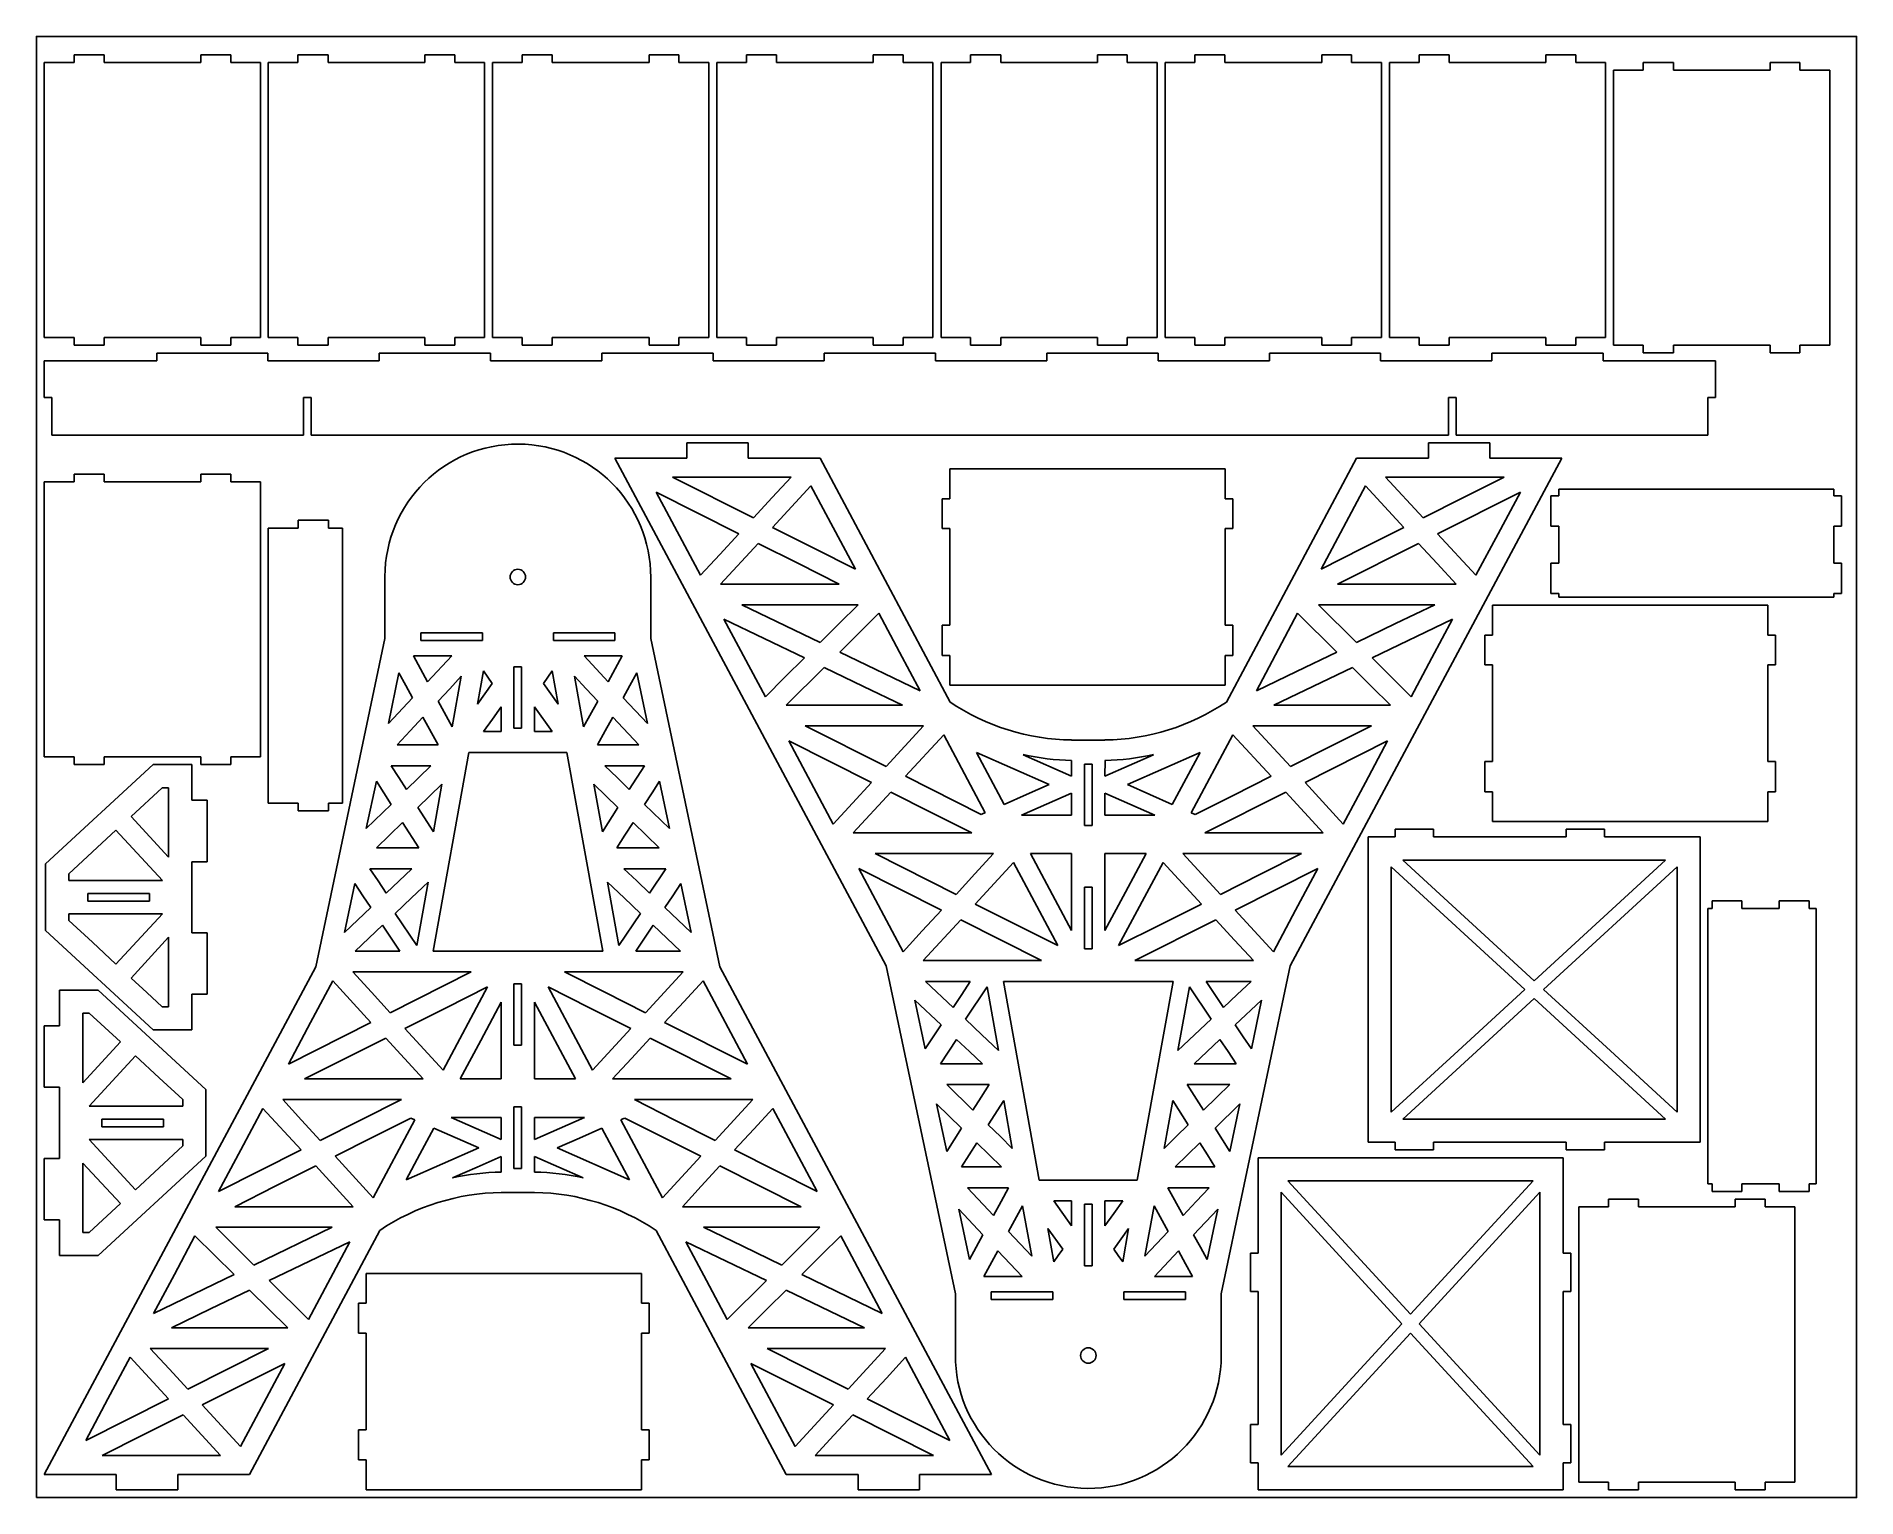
# Model space of a CAD drawing. Extents: x 0 to 1089, y 0 to 874.
import ezdxf

# ---------------------------------------------------------------- set-up
doc = ezdxf.new("R2010")
doc.units = 0
doc.header["$MEASUREMENT"] = 0
doc.layers.add('DEFAULT', color=1, linetype='Continuous')

msp = doc.modelspace()

# ---------------------------------------------------------------- linework, layer by layer
at = {"color": 5}
msp.add_lwpolyline([(0, 0), (1088.6, 0), (1088.6, 873.9), (0, 873.9)], close=True, dxfattribs=at)
at = {"layer": 'DEFAULT'}
for p, q in [((22.5, 858.3), (22.5, 862.9)), ((22.5, 862.9), (40.5, 862.9)), ((40.5, 862.9), (40.5, 858.3)), ((98.3, 858.3), (98.3, 862.9)), ((98.3, 862.9), (116.2, 862.9)), ((116.2, 862.9), (116.2, 858.3)), ((156.4, 858.3), (156.4, 862.9)), ((156.4, 862.9), (174.4, 862.9)), ((174.4, 862.9), (174.4, 858.3)), ((232.3, 858.3), (232.3, 862.9)), ((232.3, 862.9), (250.2, 862.9)), ((250.2, 862.9), (250.2, 858.3)), ((290.5, 858.3), (290.5, 862.9)), ((290.5, 862.9), (308.5, 862.9)), ((308.5, 862.9), (308.5, 858.3)), ((366.4, 858.3), (366.4, 862.9)), ((366.4, 862.9), (384.3, 862.9)), ((384.3, 862.9), (384.3, 858.3)), ((424.6, 858.3), (424.6, 862.9)), ((424.6, 862.9), (442.6, 862.9)), ((442.6, 862.9), (442.6, 858.3)), ((500.5, 858.3), (500.5, 862.9)), ((500.5, 862.9), (518.4, 862.9)), ((518.4, 862.9), (518.4, 858.3)), ((558.7, 858.3), (558.7, 862.9)), ((558.7, 862.9), (576.7, 862.9)), ((576.7, 862.9), (576.7, 858.3)), ((634.6, 858.3), (634.6, 862.9)), ((634.6, 862.9), (652.4, 862.9)), ((652.4, 862.9), (652.4, 858.3)), ((692.8, 858.3), (692.8, 862.9)), ((692.8, 862.9), (710.8, 862.9)), ((710.8, 862.9), (710.8, 858.3)), ((768.7, 858.3), (768.7, 862.9)), ((768.7, 862.9), (786.5, 862.9)), ((786.5, 862.9), (786.5, 858.3)), ((826.9, 858.3), (826.9, 862.9)), ((826.9, 862.9), (844.9, 862.9)), ((844.9, 862.9), (844.9, 858.3)), ((902.8, 858.3), (902.8, 862.9)), ((902.8, 862.9), (920.6, 862.9)), ((920.6, 862.9), (920.6, 858.3)), ((4.7, 693.8), (4.7, 858.3)), ((4.7, 858.3), (22.5, 858.3)), ((40.5, 858.3), (98.3, 858.3)), ((116.2, 858.3), (134.1, 858.3)), ((134.1, 858.3), (134.1, 693.8)), ((138.7, 693.8), (138.7, 858.3)), ((138.7, 858.3), (156.4, 858.3)), ((174.4, 858.3), (232.3, 858.3)), ((250.2, 858.3), (268, 858.3)), ((268, 858.3), (268, 693.8)), ((272.8, 693.8), (272.8, 858.3)), ((272.8, 858.3), (290.5, 858.3)), ((308.5, 858.3), (366.4, 858.3)), ((384.3, 858.3), (402.1, 858.3)), ((402.1, 858.3), (402.1, 693.8)), ((406.9, 693.8), (406.9, 858.3)), ((406.9, 858.3), (424.6, 858.3)), ((442.6, 858.3), (500.5, 858.3)), ((518.4, 858.3), (536.2, 858.3)), ((536.2, 858.3), (536.2, 693.8)), ((541, 693.8), (541, 858.3)), ((541, 858.3), (558.7, 858.3)), ((576.7, 858.3), (634.6, 858.3)), ((652.4, 858.3), (670.3, 858.3)), ((670.3, 858.3), (670.3, 693.8)), ((675.1, 693.8), (675.1, 858.3)), ((675.1, 858.3), (692.8, 858.3)), ((710.8, 858.3), (768.7, 858.3)), ((786.5, 858.3), (804.4, 858.3)), ((804.4, 858.3), (804.4, 693.8)), ((809.2, 693.8), (809.2, 858.3)), ((809.2, 858.3), (826.9, 858.3)), ((844.9, 858.3), (902.8, 858.3)), ((920.6, 858.3), (938.5, 858.3)), ((938.5, 858.3), (938.5, 693.8)), ((943.2, 689.2), (943.2, 853.7)), ((943.2, 853.7), (961, 853.7)), ((961, 853.7), (961, 858.3)), ((961, 858.3), (979, 858.3)), ((979, 858.3), (979, 853.7)), ((979, 853.7), (1036.9, 853.7)), ((1036.9, 853.7), (1036.9, 858.3)), ((1036.9, 858.3), (1054.7, 858.3)), ((1054.7, 858.3), (1054.7, 853.7)), ((1054.7, 853.7), (1072.6, 853.7)), ((1072.6, 853.7), (1072.6, 689.2)), ((22.5, 693.8), (4.7, 693.8)), ((22.5, 689.2), (22.5, 693.8)), ((40.5, 689.2), (22.5, 689.2)), ((98.3, 693.8), (40.5, 693.8)), ((40.5, 693.8), (40.5, 689.2)), ((98.3, 689.2), (98.3, 693.8)), ((116.2, 689.2), (98.3, 689.2)), ((134.1, 693.8), (116.2, 693.8)), ((116.2, 693.8), (116.2, 689.2)), ((156.4, 693.8), (138.7, 693.8)), ((156.4, 689.2), (156.4, 693.8)), ((174.4, 689.2), (156.4, 689.2)), ((232.3, 693.8), (174.4, 693.8)), ((174.4, 693.8), (174.4, 689.2)), ((232.3, 689.2), (232.3, 693.8)), ((250.2, 689.2), (232.3, 689.2)), ((268, 693.8), (250.2, 693.8)), ((250.2, 693.8), (250.2, 689.2)), ((290.5, 693.8), (272.8, 693.8)), ((290.5, 689.2), (290.5, 693.8)), ((308.5, 689.2), (290.5, 689.2)), ((366.4, 693.8), (308.5, 693.8)), ((308.5, 693.8), (308.5, 689.2)), ((366.4, 689.2), (366.4, 693.8)), ((384.3, 689.2), (366.4, 689.2)), ((402.1, 693.8), (384.3, 693.8)), ((384.3, 693.8), (384.3, 689.2)), ((424.6, 693.8), (406.9, 693.8)), ((424.6, 689.2), (424.6, 693.8)), ((442.6, 689.2), (424.6, 689.2)), ((500.5, 693.8), (442.6, 693.8)), ((442.6, 693.8), (442.6, 689.2)), ((500.5, 689.2), (500.5, 693.8)), ((518.4, 689.2), (500.5, 689.2)), ((536.2, 693.8), (518.4, 693.8)), ((518.4, 693.8), (518.4, 689.2)), ((558.7, 693.8), (541, 693.8)), ((558.7, 689.2), (558.7, 693.8)), ((576.7, 689.2), (558.7, 689.2)), ((634.6, 693.8), (576.7, 693.8)), ((576.7, 693.8), (576.7, 689.2)), ((634.6, 689.2), (634.6, 693.8)), ((652.4, 689.2), (634.6, 689.2)), ((670.3, 693.8), (652.4, 693.8)), ((652.4, 693.8), (652.4, 689.2)), ((692.8, 693.8), (675.1, 693.8)), ((692.8, 689.2), (692.8, 693.8)), ((710.8, 689.2), (692.8, 689.2)), ((768.7, 693.8), (710.8, 693.8)), ((710.8, 693.8), (710.8, 689.2)), ((768.7, 689.2), (768.7, 693.8)), ((786.5, 689.2), (768.7, 689.2)), ((804.4, 693.8), (786.5, 693.8)), ((786.5, 693.8), (786.5, 689.2)), ((826.9, 693.8), (809.2, 693.8)), ((826.9, 689.2), (826.9, 693.8)), ((844.9, 689.2), (826.9, 689.2)), ((902.8, 693.8), (844.9, 693.8)), ((844.9, 693.8), (844.9, 689.2)), ((902.8, 689.2), (902.8, 693.8)), ((920.6, 689.2), (902.8, 689.2)), ((938.5, 693.8), (920.6, 693.8)), ((920.6, 693.8), (920.6, 689.2)), ((961, 689.2), (943.2, 689.2)), ((961, 684.6), (961, 689.2)), ((1036.9, 689.2), (979, 689.2)), ((979, 689.2), (979, 684.6)), ((1036.9, 684.6), (1036.9, 689.2)), ((1072.6, 689.2), (1054.7, 689.2)), ((1054.7, 689.2), (1054.7, 684.6)), ((4.7, 679.8), (72, 679.8)), ((4.7, 658), (4.7, 679.8)), ((72, 679.8), (72, 684.4)), ((72, 684.4), (138.5, 684.4)), ((138.5, 684.4), (138.5, 679.8)), ((138.5, 679.8), (205, 679.8)), ((205, 679.8), (205, 684.4)), ((205, 684.4), (271.6, 684.4)), ((271.6, 684.4), (271.6, 679.8)), ((271.6, 679.8), (338.1, 679.8)), ((338.1, 679.8), (338.1, 684.4)), ((338.1, 684.4), (404.7, 684.4)), ((404.7, 684.4), (404.7, 679.8)), ((404.7, 679.8), (471.2, 679.8)), ((471.2, 679.8), (471.2, 684.4)), ((471.2, 684.4), (537.8, 684.4)), ((537.8, 684.4), (537.8, 679.8)), ((537.8, 679.8), (604.3, 679.8)), ((604.3, 679.8), (604.3, 684.4)), ((604.3, 684.4), (670.8, 684.4)), ((670.8, 684.4), (670.8, 679.8)), ((670.8, 679.8), (737.4, 679.8)), ((737.4, 679.8), (737.4, 684.4)), ((737.4, 684.4), (803.9, 684.4)), ((803.9, 684.4), (803.9, 679.8)), ((803.9, 679.8), (870.5, 679.8)), ((870.5, 679.8), (870.5, 684.4)), ((870.5, 684.4), (937, 684.4)), ((937, 684.4), (937, 679.8)), ((937, 679.8), (1004.2, 679.8)), ((979, 684.6), (961, 684.6)), ((1004.2, 679.8), (1004.2, 658)), ((1054.7, 684.6), (1036.9, 684.6)), ((9.3, 658), (4.7, 658)), ((9.3, 635.4), (9.3, 658)), ((164.4, 658), (159.8, 658)), ((159.8, 658), (159.8, 635.4)), ((164.4, 635.4), (164.4, 658)), ((849.1, 658), (844.5, 658)), ((844.5, 658), (844.5, 635.4)), ((849.1, 635.4), (849.1, 658)), ((1004.2, 658), (999.6, 658)), ((999.6, 658), (999.6, 635.4)), ((159.8, 635.4), (9.3, 635.4)), ((844.5, 635.4), (164.4, 635.4)), ((999.6, 635.4), (849.1, 635.4)), ((508.3, 318.1), (345.9, 621.6)), ((345.9, 621.6), (388.9, 621.6)), ((388.9, 621.6), (388.9, 630.8)), ((388.9, 630.8), (425.7, 630.8)), ((425.7, 630.8), (425.7, 621.6)), ((425.7, 621.6), (468.7, 621.6)), ((468.7, 621.6), (546.5, 475.8)), ((711.7, 475.8), (789.5, 621.6)), ((912.3, 621.6), (749.8, 318.1)), ((789.5, 621.6), (832.5, 621.6)), ((832.5, 621.6), (832.5, 630.8)), ((832.5, 630.8), (869.3, 630.8)), ((869.3, 630.8), (869.3, 621.6)), ((869.3, 621.6), (912.3, 621.6)), ((22.5, 607.6), (22.5, 612.2)), ((22.5, 612.2), (40.5, 612.2)), ((40.5, 612.2), (40.5, 607.6)), ((98.3, 607.6), (98.3, 612.2)), ((98.3, 612.2), (116.2, 612.2)), ((116.2, 612.2), (116.2, 607.6)), ((451.3, 610.4), (380.4, 610.4)), ((380.4, 610.4), (428.8, 586)), ((440.1, 598.2), (451.3, 610.4)), ((546.3, 597.4), (546.3, 615.3)), ((546.3, 615.3), (710.9, 615.3)), ((710.9, 615.3), (710.9, 597.4)), ((877.8, 610.4), (806.9, 610.4)), ((806.9, 610.4), (829.3, 586)), ((853.5, 598.2), (877.8, 610.4)), ((4.7, 443), (4.7, 607.6)), ((4.7, 607.6), (22.5, 607.6)), ((40.5, 607.6), (98.3, 607.6)), ((116.2, 607.6), (134.1, 607.6)), ((134.1, 607.6), (134.1, 443)), ((420.1, 576.5), (370.7, 601.4)), ((370.7, 601.4), (397.2, 551.6)), ((463.2, 605.1), (440.3, 580.2)), ((489.8, 555.3), (463.2, 605.1)), ((794.9, 605.1), (768.4, 555.3)), ((817.8, 580.2), (794.9, 605.1)), ((887.5, 601.4), (838, 576.5)), ((874.2, 576.5), (887.5, 601.4)), ((905.8, 581.1), (905.8, 599.1)), ((905.8, 599.1), (910.4, 599.1)), ((910.4, 599.1), (910.4, 603.2)), ((910.4, 603.2), (1074.9, 603.2)), ((1074.9, 603.2), (1074.9, 599.1)), ((1074.9, 599.1), (1079.5, 599.1)), ((1079.5, 599.1), (1079.5, 581.1)), ((428.8, 586), (440.1, 598.2)), ((541.7, 579.6), (541.7, 597.4)), ((541.7, 597.4), (546.3, 597.4)), ((710.9, 597.4), (715.5, 597.4)), ((715.5, 597.4), (715.5, 579.6)), ((829.3, 586), (853.5, 598.2)), ((138.7, 415.3), (138.7, 579.9)), ((138.7, 579.9), (156.6, 579.9)), ((156.6, 579.9), (156.6, 584.5)), ((156.6, 584.5), (174.6, 584.5)), ((174.6, 584.5), (174.6, 579.9)), ((174.6, 579.9), (183, 579.9)), ((183, 579.9), (183, 415.3)), ((440.3, 580.2), (465, 567.8)), ((546.3, 579.6), (541.7, 579.6)), ((546.3, 521.7), (546.3, 579.6)), ((715.5, 579.6), (710.9, 579.6)), ((710.9, 579.6), (710.9, 521.7)), ((793.1, 567.8), (817.8, 580.2)), ((910.4, 581.1), (905.8, 581.1)), ((910.4, 558.8), (910.4, 581.1)), ((1079.5, 581.1), (1074.9, 581.1)), ((1074.9, 581.1), (1074.9, 558.8)), ((408.7, 564.1), (420.1, 576.5)), ((431.6, 570.7), (409.2, 546.4)), ((455.8, 558.6), (431.6, 570.7)), ((465, 567.8), (489.8, 555.3)), ((768.4, 555.3), (793.1, 567.8)), ((826.5, 570.7), (778.1, 546.4)), ((837.8, 558.6), (826.5, 570.7)), ((838, 576.5), (860.9, 551.6)), ((860.9, 551.6), (874.2, 576.5)), ((397.2, 551.6), (408.7, 564.1)), ((480.1, 546.4), (455.8, 558.6)), ((849, 546.4), (837.8, 558.6)), ((905.8, 540.8), (905.8, 558.8)), ((905.8, 558.8), (910.4, 558.8)), ((1074.9, 558.8), (1079.5, 558.8)), ((1079.5, 558.8), (1079.5, 540.8)), ((208.4, 513.8), (208.4, 550.8)), ((367.5, 550.3), (367.5, 513.8)), ((409.2, 546.4), (480.1, 546.4)), ((778.1, 546.4), (849, 546.4)), ((491.4, 534), (421.8, 534)), ((421.8, 534), (468.7, 511.4)), ((480, 522.7), (491.4, 534)), ((836.4, 534), (766.7, 534)), ((766.7, 534), (789.5, 511.4)), ((812.9, 522.7), (836.4, 534)), ((870.8, 515.9), (870.8, 533.8)), ((870.8, 533.8), (1035.4, 533.8)), ((910.4, 540.8), (905.8, 540.8)), ((910.4, 538.5), (910.4, 540.8)), ((1074.9, 538.5), (910.4, 538.5)), ((1035.4, 533.8), (1035.4, 515.9)), ((1079.5, 540.8), (1074.9, 540.8)), ((1074.9, 540.8), (1074.9, 538.5)), ((459.3, 502.2), (411.2, 525.4)), ((411.2, 525.4), (436, 479)), ((468.7, 511.4), (480, 522.7)), ((503.9, 528.9), (480.5, 505.7)), ((516.2, 505.7), (503.9, 528.9)), ((754.3, 528.9), (729.6, 482.5)), ((777.7, 505.7), (754.3, 528.9)), ((789.5, 511.4), (812.9, 522.7)), ((846.9, 525.4), (798.8, 502.2)), ((834.6, 502.2), (846.9, 525.4)), ((167.2, 317.5), (208.4, 513.8)), ((229.9, 517.2), (229.9, 512.6)), ((266.7, 517.2), (229.9, 517.2)), ((229.9, 512.6), (266.7, 512.6)), ((266.7, 512.6), (266.7, 517.2)), ((309.2, 517.2), (309.2, 512.6)), ((346, 517.2), (309.2, 517.2)), ((309.2, 512.6), (346, 512.6)), ((346, 512.6), (346, 517.2)), ((367.5, 513.8), (408.7, 317.5)), ((541.7, 503.7), (541.7, 521.7)), ((541.7, 521.7), (546.3, 521.7)), ((710.9, 521.7), (715.5, 521.7)), ((715.5, 521.7), (715.5, 503.7)), ((866.2, 498), (866.2, 515.9)), ((866.2, 515.9), (870.8, 515.9)), ((1035.4, 515.9), (1040, 515.9)), ((1040, 515.9), (1040, 498)), ((248.4, 503.4), (225.5, 503.4)), ((225.5, 503.4), (229.7, 495.6)), ((233.9, 487.9), (248.4, 503.4)), ((350.4, 503.4), (327.5, 503.4)), ((327.5, 503.4), (334.8, 495.6)), ((342, 487.9), (350.4, 503.4)), ((447.7, 490.6), (459.3, 502.2)), ((480.5, 505.7), (528.6, 482.5)), ((528.6, 482.5), (516.2, 505.7)), ((546.3, 503.7), (541.7, 503.7)), ((546.3, 486), (546.3, 503.7)), ((715.5, 503.7), (710.9, 503.7)), ((710.9, 503.7), (710.9, 486)), ((753.6, 494.1), (777.7, 505.7)), ((798.8, 502.2), (822.2, 479)), ((822.2, 479), (834.6, 502.2)), ((216.8, 493.2), (210.5, 462.9)), ((220.9, 485.7), (216.8, 493.2)), ((229.7, 495.6), (233.9, 487.9)), ((254.1, 491.3), (247.2, 483.8)), ((248.7, 460.9), (254.1, 491.3)), ((267.4, 494.4), (263.8, 474.6)), ((270, 490.7), (267.4, 494.4)), ((272.6, 487), (270, 490.7)), ((285.6, 496.9), (285.6, 460.1)), ((290.2, 496.9), (285.6, 496.9)), ((290.2, 460.1), (290.2, 496.9)), ((305.9, 490.7), (303.3, 487)), ((308.5, 494.4), (305.9, 490.7)), ((312.1, 474.6), (308.5, 494.4)), ((328.7, 483.8), (321.8, 491.3)), ((321.8, 491.3), (327.2, 460.9)), ((334.8, 495.6), (342, 487.9)), ((359, 493.2), (355, 485.7)), ((365.4, 462.9), (359, 493.2)), ((436, 479), (447.7, 490.6)), ((471.2, 496.5), (448.4, 473.9)), ((494.6, 485.2), (471.2, 496.5)), ((729.6, 482.5), (753.6, 494.1)), ((787, 496.5), (740.1, 473.9)), ((798.4, 485.2), (787, 496.5)), ((870.8, 498), (866.2, 498)), ((870.8, 440.2), (870.8, 498)), ((1040, 498), (1035.4, 498)), ((1035.4, 498), (1035.4, 440.2)), ((224.9, 478.3), (220.9, 485.7)), ((247.2, 483.8), (240.2, 476.4)), ((263.8, 474.6), (272.6, 487)), ((303.3, 487), (312.1, 474.6)), ((335.7, 476.4), (328.7, 483.8)), ((355, 485.7), (350.9, 478.3)), ((518, 473.9), (494.6, 485.2)), ((710.9, 486), (546.3, 486)), ((809.8, 473.9), (798.4, 485.2)), ((210.5, 462.9), (224.9, 478.3)), ((240.2, 476.4), (248.7, 460.9)), ((278, 473), (272.7, 465.6)), ((278, 458.1), (278, 473)), ((308.5, 458.1), (297.9, 473)), ((297.9, 473), (297.9, 465.6)), ((327.2, 460.9), (335.7, 476.4)), ((350.9, 478.3), (365.4, 462.9)), ((448.4, 473.9), (518, 473.9)), ((740.1, 473.9), (809.8, 473.9)), ((223.5, 458.5), (215.7, 450.2)), ((231.2, 466.8), (223.5, 458.5)), ((240.3, 450.2), (231.2, 466.8)), ((272.7, 465.6), (267.4, 458.1)), ((267.4, 458.1), (278, 458.1)), ((285.6, 460.1), (290.2, 460.1)), ((297.9, 465.6), (297.9, 458.1)), ((297.9, 458.1), (308.5, 458.1)), ((340.1, 458.5), (335.6, 450.2)), ((344.7, 466.8), (340.1, 458.5)), ((360.2, 450.2), (344.7, 466.8)), ((530.6, 461.5), (459.8, 461.5)), ((459.8, 461.5), (508.2, 437.2)), ((519.4, 449.4), (530.6, 461.5)), ((798.4, 461.5), (727.5, 461.5)), ((727.5, 461.5), (750, 437.2)), ((774.2, 449.4), (798.4, 461.5)), ((215.7, 450.2), (240.3, 450.2)), ((335.6, 450.2), (360.2, 450.2)), ((499.5, 427.7), (450, 452.6)), ((450, 452.6), (476.6, 402.8)), ((508.2, 437.2), (519.4, 449.4)), ((542.6, 456.3), (519.7, 431.4)), ((567.5, 409.6), (542.6, 456.3)), ((619.1, 453.1), (639, 453.1)), ((715.6, 456.3), (690.7, 409.6)), ((738.5, 431.4), (715.6, 456.3)), ((750, 437.2), (774.2, 449.4)), ((808.1, 452.6), (758.7, 427.7)), ((794.8, 427.7), (808.1, 452.6)), ((22.5, 443), (4.7, 443)), ((5.5, 379), (69.9, 438.4)), ((22.5, 438.4), (22.5, 443)), ((40.5, 438.4), (22.5, 438.4)), ((98.3, 443), (40.5, 443)), ((40.5, 443), (40.5, 438.4)), ((69.9, 438.4), (92.9, 438.4)), ((92.9, 438.4), (92.9, 417.1)), ((98.3, 438.4), (98.3, 443)), ((116.2, 438.4), (98.3, 438.4)), ((134.1, 443), (116.2, 443)), ((116.2, 443), (116.2, 438.4)), ((235.9, 437.7), (212.2, 437.7)), ((212.2, 437.7), (216.7, 430.6)), ((221.3, 423.5), (235.9, 437.7)), ((258.6, 445.6), (237.2, 326.9)), ((287.9, 445.6), (258.6, 445.6)), ((317.3, 445.6), (287.9, 445.6)), ((338.7, 326.9), (317.3, 445.6)), ((363.7, 437.7), (339.9, 437.7)), ((339.9, 437.7), (347.3, 430.6)), ((354.6, 423.5), (363.7, 437.7)), ((605.6, 426.4), (562.3, 445.6)), ((562.3, 445.6), (578.8, 414.6)), ((590.1, 444.3), (619.1, 431.5)), ((619.1, 436.2), (619.1, 440.8)), ((619.1, 431.5), (619.1, 436.2)), ((631.4, 438.7), (626.8, 438.7)), ((626.8, 438.7), (626.8, 401.9)), ((631.4, 401.9), (631.4, 438.7)), ((639.1, 440.8), (639, 431.5)), ((639, 431.5), (653.6, 437.9)), ((695.9, 445.6), (652.6, 426.4)), ((653.6, 437.9), (668.1, 444.3)), ((687.6, 430.1), (695.9, 445.6)), ((866.2, 422.1), (866.2, 440.2)), ((866.2, 440.2), (870.8, 440.2)), ((1035.4, 440.2), (1040, 440.2)), ((1040, 440.2), (1040, 422.1)), ((75.3, 424.6), (56.6, 407.4)), ((79.1, 424.6), (75.3, 424.6)), ((79.1, 383.1), (79.1, 424.6)), ((203.3, 428.5), (197.3, 400.1)), ((207.7, 421.5), (203.3, 428.5)), ((216.7, 430.6), (221.3, 423.5)), ((242.5, 426.7), (235.3, 419.7)), ((237.4, 398.2), (242.5, 426.7)), ((340.6, 419.7), (333.4, 426.7)), ((333.4, 426.7), (338.5, 398.2)), ((347.3, 430.6), (354.6, 423.5)), ((372.6, 428.5), (368.2, 421.5)), ((378.6, 400.1), (372.6, 428.5)), ((488, 415.3), (499.5, 427.7)), ((519.7, 431.4), (565.1, 408.5)), ((592.2, 420.5), (605.6, 426.4)), ((652.6, 426.4), (679.3, 414.6)), ((679.3, 414.6), (687.6, 430.1)), ((715.8, 420), (738.5, 431.4)), ((758.7, 427.7), (781.6, 402.8)), ((781.6, 402.8), (794.8, 427.7)), ((92.9, 417.1), (102.1, 417.1)), ((102.1, 417.1), (102.1, 380.3)), ((156.6, 415.3), (138.7, 415.3)), ((156.6, 410.7), (156.6, 415.3)), ((183, 415.3), (174.6, 415.3)), ((174.6, 415.3), (174.6, 410.7)), ((197.3, 400.1), (212.2, 414.6)), ((212.2, 414.6), (207.7, 421.5)), ((235.3, 419.7), (228.1, 412.7)), ((347.8, 412.7), (340.6, 419.7)), ((368.2, 421.5), (363.7, 414.6)), ((363.7, 414.6), (378.6, 400.1)), ((476.6, 402.8), (488, 415.3)), ((511, 421.9), (488.5, 397.6)), ((535.2, 409.7), (511, 421.9)), ((578.8, 414.6), (592.2, 420.5)), ((619.1, 421.4), (589.2, 408.2)), ((619.1, 414.8), (619.1, 421.4)), ((619.1, 408.2), (619.1, 414.8)), ((668.9, 408.2), (639, 421.4)), ((639, 421.4), (639, 408.2)), ((693, 408.5), (715.8, 420)), ((747.2, 421.9), (698.7, 397.6)), ((758.4, 409.7), (747.2, 421.9)), ((870.8, 422.1), (866.2, 422.1)), ((870.8, 404.4), (870.8, 422.1)), ((1040, 422.1), (1035.4, 422.1)), ((1035.4, 422.1), (1035.4, 404.4)), ((56.6, 407.4), (67.9, 395.2)), ((174.6, 410.7), (156.6, 410.7)), ((219, 403.8), (211.2, 396.2)), ((228.7, 388.6), (219, 403.8)), ((228.1, 412.7), (237.4, 398.2)), ((338.5, 398.2), (347.8, 412.7)), ((356.9, 403.8), (352, 396.2)), ((372.5, 388.6), (356.9, 403.8)), ((559.4, 397.6), (535.2, 409.7)), ((565.1, 408.5), (566.3, 409.1)), ((566.3, 409.1), (567.5, 409.6)), ((589.2, 408.2), (619.1, 408.2)), ((639, 408.2), (654, 408.2)), ((654, 408.2), (668.9, 408.2)), ((690.7, 409.6), (693, 408.5)), ((769.6, 397.6), (758.4, 409.7)), ((1035.4, 404.4), (870.8, 404.4)), ((47.6, 399.1), (19.3, 373)), ((75.4, 369), (47.6, 399.1)), ((67.9, 395.2), (79.1, 383.1)), ((211.2, 396.2), (203.3, 388.6)), ((352, 396.2), (347.2, 388.6)), ((488.5, 397.6), (559.4, 397.6)), ((626.8, 401.9), (631.4, 401.9)), ((698.7, 397.6), (769.6, 397.6)), ((796.5, 212.6), (796.5, 395.1)), ((796.5, 395.1), (812.6, 395.1)), ((812.6, 395.1), (812.6, 399.7)), ((812.6, 399.7), (835.6, 399.7)), ((835.6, 399.7), (835.6, 395.1)), ((835.6, 395.1), (914.9, 395.1)), ((914.9, 395.1), (914.9, 399.7)), ((914.9, 399.7), (937.9, 399.7)), ((937.9, 399.7), (937.9, 395.1)), ((937.9, 395.1), (995, 395.1)), ((995, 395.1), (995, 212.6)), ((203.3, 388.6), (228.7, 388.6)), ((347.2, 388.6), (372.5, 388.6)), ((572.4, 385.2), (501.6, 385.2)), ((501.6, 385.2), (550, 360.8)), ((561.2, 373), (572.4, 385.2)), ((619.1, 385.2), (594.6, 385.2)), ((594.6, 385.2), (619.1, 339.2)), ((619.1, 362.2), (619.1, 385.2)), ((663.6, 385.2), (639, 385.2)), ((639, 385.2), (639, 339.2)), ((651.3, 362.2), (663.6, 385.2)), ((756.6, 385.2), (685.7, 385.2)), ((685.7, 385.2), (708.2, 360.8)), ((732.4, 373), (756.6, 385.2)), ((974.3, 381.3), (817.1, 381.3)), ((817.1, 381.3), (856.4, 345.2)), ((895.7, 309.1), (974.3, 381.3)), ((5.5, 339.1), (5.5, 379)), ((19.3, 373), (19.3, 371)), ((19.3, 371), (19.3, 369)), ((102.1, 380.3), (92.9, 380.3)), ((92.9, 380.3), (92.9, 337.8)), ((224.6, 376.1), (199.4, 376.1)), ((199.4, 376.1), (204.3, 368.8)), ((209.2, 361.5), (224.6, 376.1)), ((376.4, 376.1), (351.3, 376.1)), ((351.3, 376.1), (359, 368.8)), ((366.7, 361.5), (376.4, 376.1)), ((541.3, 351.4), (491.8, 376.2)), ((491.8, 376.2), (518.4, 326.5)), ((550, 360.8), (561.2, 373)), ((584.4, 379.9), (561.5, 355)), ((610.9, 330.2), (584.4, 379.9)), ((673.8, 379.9), (647.2, 330.2)), ((696.7, 355), (673.8, 379.9)), ((708.2, 360.8), (732.4, 373)), ((766.3, 376.2), (716.9, 351.4)), ((753.1, 351.4), (766.3, 376.2)), ((890.1, 303.8), (810.3, 377.2)), ((810.3, 377.2), (810.3, 230.5)), ((981.2, 377.2), (901.4, 303.8)), ((981.2, 230.5), (981.2, 377.2)), ((19.3, 369), (75.4, 369)), ((67.6, 361.4), (30.8, 361.4)), ((30.8, 361.4), (30.8, 356.8)), ((67.6, 356.8), (67.6, 361.4)), ((190.4, 367.2), (184.3, 338)), ((195.2, 360), (190.4, 367.2)), ((200, 352.9), (195.2, 360)), ((204.3, 368.8), (209.2, 361.5)), ((234.3, 368.1), (224.4, 358.7)), ((227.5, 330.2), (234.3, 368.1)), ((351.5, 358.7), (341.6, 368.1)), ((341.6, 368.1), (348.4, 330.2)), ((359, 368.8), (366.7, 361.5)), ((380.7, 360), (375.9, 352.9)), ((385.5, 367.2), (380.7, 360)), ((391.6, 338), (385.5, 367.2)), ((619.1, 339.2), (619.1, 362.2)), ((631.4, 365.1), (626.8, 365.1)), ((626.8, 365.1), (626.8, 328.3)), ((631.4, 328.3), (631.4, 365.1)), ((639, 339.2), (651.3, 362.2)), ((75.4, 349.1), (19.3, 349.1)), ((19.3, 349.1), (19.3, 345.2)), ((30.8, 356.8), (67.6, 356.8)), ((47.6, 319), (75.4, 349.1)), ((184.3, 338), (200, 352.9)), ((224.4, 358.7), (214.5, 349.4)), ((214.5, 349.4), (227.5, 330.2)), ((348.4, 330.2), (361.3, 349.4)), ((361.3, 349.4), (351.5, 358.7)), ((375.9, 352.9), (391.6, 338)), ((529.8, 338.9), (541.3, 351.4)), ((561.5, 355), (586.2, 342.6)), ((672, 342.6), (696.7, 355)), ((716.9, 351.4), (739.8, 326.5)), ((739.8, 326.5), (753.1, 351.4)), ((999.7, 187.7), (999.7, 352.3)), ((999.7, 352.3), (1002.1, 352.3)), ((1002.1, 352.3), (1002.1, 356.9)), ((1002.1, 356.9), (1020, 356.9)), ((1020, 356.9), (1020, 352.3)), ((1020, 352.3), (1042.3, 352.3)), ((1042.3, 352.3), (1042.3, 356.9)), ((1042.3, 356.9), (1060.3, 356.9)), ((1060.3, 356.9), (1060.3, 352.3)), ((1060.3, 352.3), (1064.4, 352.3)), ((1064.4, 352.3), (1064.4, 187.7)), ((69.9, 279.7), (5.5, 339.1)), ((19.3, 345.2), (33.5, 332.1)), ((92.9, 337.8), (102.1, 337.8)), ((102.1, 337.8), (102.1, 301)), ((207, 342.4), (198.8, 334.6)), ((217.4, 326.9), (207, 342.4)), ((368.9, 342.4), (363.7, 334.6)), ((385.3, 326.9), (368.9, 342.4)), ((518.4, 326.5), (529.8, 338.9)), ((552.8, 345.6), (530.3, 321.2)), ((577, 333.4), (552.8, 345.6)), ((586.2, 342.6), (610.9, 330.2)), ((647.2, 330.2), (672, 342.6)), ((705.4, 345.6), (657, 321.2)), ((716.6, 333.4), (705.4, 345.6)), ((856.4, 345.2), (895.7, 309.1)), ((33.5, 332.1), (47.6, 319)), ((79.1, 335.1), (56.6, 310.7)), ((79.1, 293.5), (79.1, 335.1)), ((198.8, 334.6), (190.6, 326.9)), ((190.6, 326.9), (217.4, 326.9)), ((237.2, 326.9), (338.7, 326.9)), ((363.7, 334.6), (358.5, 326.9)), ((358.5, 326.9), (385.3, 326.9)), ((601.2, 321.2), (577, 333.4)), ((626.8, 328.3), (631.4, 328.3)), ((727.8, 321.2), (716.6, 333.4)), ((4.7, 13.9), (167.2, 317.5)), ((408.7, 317.5), (571.2, 13.9)), ((549.6, 121.8), (508.3, 318.1)), ((530.3, 321.2), (601.2, 321.2)), ((657, 321.2), (727.8, 321.2)), ((749.8, 318.1), (708.6, 121.8)), ((56.6, 310.7), (66, 302.1)), ((177.2, 309.1), (164, 284.2)), ((200.1, 284.2), (177.2, 309.1)), ((260.1, 314.4), (189.2, 314.4)), ((189.2, 314.4), (200.4, 302.2)), ((211.6, 290), (260.1, 314.4)), ((243.2, 255.6), (269.8, 305.4)), ((269.8, 305.4), (245.1, 293)), ((285.6, 307.3), (285.6, 270.5)), ((290.2, 307.3), (285.6, 307.3)), ((290.2, 270.5), (290.2, 307.3)), ((330.8, 293), (306.1, 305.4)), ((306.1, 305.4), (332.6, 255.6)), ((386.7, 314.4), (315.8, 314.4)), ((315.8, 314.4), (340, 302.2)), ((364.3, 290), (386.7, 314.4)), ((398.7, 309.1), (387.2, 296.6)), ((425.2, 259.3), (398.7, 309.1)), ((558.5, 308.7), (531.8, 308.7)), ((531.8, 308.7), (548.2, 293.2)), ((553.4, 300.9), (558.5, 308.7)), ((568.6, 305.4), (555.7, 286.1)), ((575.4, 267.5), (568.6, 305.4)), ((679.8, 308.7), (578.3, 308.7)), ((578.3, 308.7), (599.7, 189.9)), ((658.4, 189.9), (679.8, 308.7)), ((689.6, 305.4), (682.7, 267.5)), ((702.5, 286.1), (689.6, 305.4)), ((726.4, 308.7), (699.6, 308.7)), ((699.6, 308.7), (710, 293.2)), ((718.2, 300.9), (726.4, 308.7)), ((13.9, 282.2), (13.9, 303.5)), ((13.9, 303.5), (36.9, 303.5)), ((36.9, 303.5), (101.3, 244.1)), ((66, 302.1), (75.3, 293.5)), ((102.1, 301), (92.9, 301)), ((92.9, 301), (92.9, 279.7)), ((200.4, 302.2), (211.6, 290)), ((278, 296.4), (265.7, 273.4)), ((278, 250.4), (278, 296.4)), ((322.4, 250.4), (297.9, 296.4)), ((297.9, 296.4), (297.9, 273.4)), ((340, 302.2), (364.3, 290)), ((387.2, 296.6), (375.7, 284.2)), ((541.1, 282.7), (525.4, 297.5)), ((525.4, 297.5), (531.5, 268.4)), ((548.2, 293.2), (553.4, 300.9)), ((710, 293.2), (718.2, 300.9)), ((732.7, 297.5), (717, 282.7)), ((726.6, 268.4), (732.7, 297.5)), ((850.2, 267.2), (890.1, 303.8)), ((895.7, 298.6), (856.4, 262.5)), ((974.3, 226.4), (895.7, 298.6)), ((901.4, 303.8), (941.3, 267.2)), ((31.5, 289.7), (27.7, 289.7)), ((27.7, 289.7), (27.7, 248.1)), ((40.9, 281.1), (31.5, 289.7)), ((75.3, 293.5), (79.1, 293.5)), ((164, 284.2), (150.7, 259.3)), ((150.7, 259.3), (200.1, 284.2)), ((245.1, 293), (220.3, 280.5)), ((355.5, 280.5), (330.8, 293)), ((375.7, 284.2), (425.2, 259.3)), ((555.7, 286.1), (565.5, 276.8)), ((692.6, 276.8), (702.5, 286.1)), ((4.7, 245.4), (4.7, 282.2)), ((4.7, 282.2), (13.9, 282.2)), ((27.7, 248.1), (50.2, 272.5)), ((50.2, 272.5), (40.9, 281.1)), ((92.9, 279.7), (69.9, 279.7)), ((208.9, 274.7), (184.6, 262.6)), ((231.3, 250.4), (208.9, 274.7)), ((220.3, 280.5), (243.2, 255.6)), ((265.7, 273.4), (253.4, 250.4)), ((297.9, 273.4), (297.9, 250.4)), ((332.6, 255.6), (355.5, 280.5)), ((367, 274.7), (355.8, 262.6)), ((415.5, 250.4), (367, 274.7)), ((531.5, 268.4), (536.3, 275.5)), ((536.3, 275.5), (541.1, 282.7)), ((550.3, 274), (540.6, 259.5)), ((558, 266.8), (550.3, 274)), ((565.5, 276.8), (575.4, 267.5)), ((682.7, 267.5), (692.6, 276.8)), ((707.8, 274), (692.4, 259.5)), ((712.7, 266.8), (707.8, 274)), ((717, 282.7), (721.8, 275.5)), ((721.8, 275.5), (726.6, 268.4)), ((59.2, 264.2), (31.5, 234.1)), ((73.4, 251.1), (59.2, 264.2)), ((184.6, 262.6), (160.4, 250.4)), ((285.6, 270.5), (290.2, 270.5)), ((355.8, 262.6), (344.6, 250.4)), ((565.8, 259.5), (558, 266.8)), ((717.6, 259.5), (712.7, 266.8)), ((810.3, 230.5), (850.2, 267.2)), ((856.4, 262.5), (817.1, 226.4)), ((941.3, 267.2), (981.2, 230.5)), ((87.5, 238), (73.4, 251.1)), ((160.4, 250.4), (231.3, 250.4)), ((253.4, 250.4), (278, 250.4)), ((297.9, 250.4), (322.4, 250.4)), ((344.6, 250.4), (415.5, 250.4)), ((540.6, 259.5), (565.8, 259.5)), ((692.4, 259.5), (717.6, 259.5)), ((13.9, 245.4), (4.7, 245.4)), ((13.9, 202.9), (13.9, 245.4)), ((101.3, 244.1), (101.3, 204.2)), ((569.8, 247), (544.5, 247)), ((544.5, 247), (560.1, 231.8)), ((565, 239.4), (569.8, 247)), ((713.7, 247), (688.3, 247)), ((688.3, 247), (698, 231.8)), ((705.9, 239.4), (713.7, 247)), ((31.5, 234.1), (87.5, 234.1)), ((87.5, 234.1), (87.5, 238)), ((135.4, 232.7), (122.2, 207.9)), ((158.4, 207.9), (135.4, 232.7)), ((218.3, 238), (147.4, 238)), ((147.4, 238), (158.6, 225.8)), ((169.8, 213.6), (218.3, 238)), ((285.6, 233.7), (285.6, 196.9)), ((290.2, 233.7), (285.6, 233.7)), ((290.2, 196.9), (290.2, 233.7)), ((428.5, 238), (357.6, 238)), ((357.6, 238), (381.8, 225.8)), ((406, 213.6), (428.5, 238)), ((440.4, 232.7), (429, 220.3)), ((467, 183), (440.4, 232.7)), ((553.3, 221), (538.4, 235.5)), ((538.4, 235.5), (544.4, 207)), ((560.1, 231.8), (565, 239.4)), ((578.5, 237.4), (569.3, 222.9)), ((583.6, 208.8), (578.5, 237.4)), ((679.7, 237.4), (674.5, 208.8)), ((688.9, 222.9), (679.7, 237.4)), ((698, 231.8), (705.9, 239.4)), ((719.7, 235.5), (704.9, 221)), ((713.7, 207), (719.7, 235.5)), ((76, 226.4), (39.2, 226.4)), ((39.2, 226.4), (39.2, 221.8)), ((39.2, 221.8), (76, 221.8)), ((76, 221.8), (76, 226.4)), ((158.6, 225.8), (169.8, 213.6)), ((224, 227), (201.3, 215.6)), ((201.5, 179.3), (226.4, 226)), ((226.4, 226), (224, 227)), ((237.7, 221), (229.4, 205.5)), ((264.5, 209.1), (237.7, 221)), ((263, 227.4), (248.1, 227.4)), ((248.1, 227.4), (278, 214.2)), ((278, 227.4), (263, 227.4)), ((278, 214.2), (278, 227.4)), ((297.9, 214.2), (327.8, 227.4)), ((327.8, 227.4), (297.9, 227.4)), ((297.9, 227.4), (297.9, 220.8)), ((297.9, 220.8), (297.9, 214.2)), ((338.2, 221), (324.8, 215)), ((354.7, 190), (338.2, 221)), ((350.7, 226.5), (349.5, 226)), ((349.5, 226), (374.4, 179.3)), ((351.9, 227), (350.7, 226.5)), ((397.3, 204.2), (351.9, 227)), ((381.8, 225.8), (406, 213.6)), ((429, 220.3), (417.5, 207.9)), ((548.9, 214), (553.3, 221)), ((569.3, 222.9), (576.5, 215.9)), ((681.7, 215.9), (688.9, 222.9)), ((704.9, 221), (709.3, 214)), ((817.1, 226.4), (974.3, 226.4)), ((87.5, 214.2), (31.5, 214.2)), ((31.5, 214.2), (59.2, 184.1)), ((59.2, 184.1), (87.5, 210.3)), ((87.5, 212.2), (87.5, 214.2)), ((87.5, 210.3), (87.5, 212.2)), ((122.2, 207.9), (108.9, 183)), ((108.9, 183), (158.4, 207.9)), ((201.3, 215.6), (178.6, 204.2)), ((221.2, 190), (264.5, 209.1)), ((324.8, 215), (311.4, 209.1)), ((311.4, 209.1), (354.7, 190)), ((417.5, 207.9), (467, 183)), ((544.4, 207), (548.9, 214)), ((562.4, 212.1), (553.3, 197.8)), ((569.8, 205), (562.4, 212.1)), ((576.5, 215.9), (583.6, 208.8)), ((674.5, 208.8), (681.7, 215.9)), ((695.7, 212.1), (681.1, 197.8)), ((700.3, 205), (695.7, 212.1)), ((709.3, 214), (713.7, 207)), ((812.6, 212.6), (796.5, 212.6)), ((812.6, 208), (812.6, 212.6)), ((835.6, 208), (812.6, 208)), ((914.9, 212.6), (835.6, 212.6)), ((835.6, 212.6), (835.6, 208)), ((914.9, 208), (914.9, 212.6)), ((937.9, 208), (914.9, 208)), ((995, 212.6), (937.9, 212.6)), ((937.9, 212.6), (937.9, 208)), ((4.7, 166.1), (4.7, 202.9)), ((4.7, 202.9), (13.9, 202.9)), ((39, 188), (27.7, 200.1)), ((27.7, 200.1), (27.7, 158.6)), ((101.3, 204.2), (36.9, 144.8)), ((167.1, 198.4), (142.8, 186.2)), ((189.5, 174), (167.1, 198.4)), ((178.6, 204.2), (201.5, 179.3)), ((229.4, 205.5), (221.2, 190)), ((263.5, 197.7), (248.9, 191.2)), ((278, 204.1), (263.5, 197.7)), ((278, 194.7), (278, 204.1)), ((285.6, 196.9), (290.2, 196.9)), ((326.9, 191.2), (297.9, 204.1)), ((297.9, 204.1), (297.9, 199.4)), ((297.9, 199.4), (297.9, 194.7)), ((374.4, 179.3), (397.3, 204.2)), ((408.8, 198.4), (397.6, 186.2)), ((457.3, 174), (408.8, 198.4)), ((553.3, 197.8), (577.1, 197.8)), ((577.1, 197.8), (569.8, 205)), ((681.1, 197.8), (704.8, 197.8)), ((704.8, 197.8), (700.3, 205)), ((730.6, 146.2), (730.6, 203.3)), ((730.6, 203.3), (913, 203.3)), ((913, 203.3), (913, 146.2)), ((50.2, 175.8), (39, 188)), ((142.8, 186.2), (118.6, 174)), ((397.6, 186.2), (386.4, 174)), ((581.4, 185.3), (556.8, 185.3)), ((556.8, 185.3), (572.4, 168.8)), ((576.9, 177), (581.4, 185.3)), ((599.7, 189.9), (629.1, 189.9)), ((629.1, 189.9), (658.4, 189.9)), ((701.3, 185.3), (676.7, 185.3)), ((676.7, 185.3), (685.8, 168.8)), ((693.6, 177), (701.3, 185.3)), ((895.1, 189.5), (748.5, 189.5)), ((748.5, 189.5), (821.8, 109.7)), ((858.5, 149.6), (895.1, 189.5)), ((1002.1, 187.7), (999.7, 187.7)), ((1002.1, 183.1), (1002.1, 187.7)), ((1042.3, 187.7), (1020, 187.7)), ((1020, 187.7), (1020, 183.1)), ((1042.3, 183.1), (1042.3, 187.7)), ((1064.4, 187.7), (1060.3, 187.7)), ((1060.3, 187.7), (1060.3, 183.1)), ((31.5, 158.6), (50.2, 175.8)), ((297.9, 182.5), (278, 182.5)), ((572.4, 168.8), (576.9, 177)), ((589.8, 174.6), (581.3, 159.2)), ((595.3, 144.3), (589.8, 174.6)), ((619.1, 177.5), (608.5, 177.5)), ((608.5, 177.5), (619.1, 162.5)), ((619.1, 170), (619.1, 177.5)), ((631.4, 175.5), (626.8, 175.5)), ((626.8, 175.5), (626.8, 138.7)), ((631.4, 138.7), (631.4, 175.5)), ((649.7, 177.5), (639, 177.5)), ((639, 177.5), (639, 162.5)), ((644.4, 170), (649.7, 177.5)), ((668.4, 174.6), (662.9, 144.3)), ((676.8, 159.2), (668.4, 174.6)), ((685.8, 168.8), (693.6, 177)), ((816.6, 104), (744.4, 182.6)), ((744.4, 182.6), (744.4, 25.4)), ((899.2, 182.6), (827, 104)), ((899.2, 25.4), (899.2, 182.6)), ((940.1, 173.9), (940.1, 178.5)), ((940.1, 178.5), (958.1, 178.5)), ((958.1, 178.5), (958.1, 173.9)), ((1020, 183.1), (1002.1, 183.1)), ((1016, 173.9), (1016, 178.5)), ((1016, 178.5), (1033.8, 178.5)), ((1033.8, 178.5), (1033.8, 173.9)), ((1060.3, 183.1), (1042.3, 183.1)), ((13.9, 166.1), (4.7, 166.1)), ((13.9, 144.8), (13.9, 166.1)), ((118.6, 174), (189.5, 174)), ((386.4, 174), (457.3, 174)), ((566.1, 157.2), (551.6, 172.6)), ((551.6, 172.6), (558, 142.4)), ((619.1, 162.5), (619.1, 170)), ((639, 162.5), (644.4, 170)), ((706.5, 172.6), (692.1, 157.2)), ((700.2, 142.4), (706.5, 172.6)), ((922.4, 9.3), (922.4, 173.9)), ((922.4, 173.9), (940.1, 173.9)), ((958.1, 173.9), (1016, 173.9)), ((1033.8, 173.9), (1051.7, 173.9)), ((1051.7, 173.9), (1051.7, 9.3)), ((27.7, 158.6), (31.5, 158.6)), ((94.8, 156.6), (82.5, 133.4)), ((118.2, 133.4), (94.8, 156.6)), ((176.9, 161.7), (107.3, 161.7)), ((107.3, 161.7), (118.6, 150.4)), ((205.3, 159.8), (127.5, 13.9)), ((130, 139.1), (176.9, 161.7)), ((162.7, 106.6), (187.5, 153)), ((187.5, 153), (163.4, 141.4)), ((448.4, 13.9), (370.6, 159.8)), ((436.6, 129.8), (388.4, 153)), ((388.4, 153), (400.8, 129.8)), ((468.6, 161.7), (399, 161.7)), ((399, 161.7), (422.4, 150.4)), ((445.9, 139.1), (468.6, 161.7)), ((481.1, 156.6), (469.4, 145)), ((505.8, 110.2), (481.1, 156.6)), ((562, 149.8), (566.1, 157.2)), ((581.3, 159.2), (588.3, 151.7)), ((613.8, 148.5), (604.9, 160.9)), ((604.9, 160.9), (608.5, 141.1)), ((653.2, 160.9), (644.4, 148.5)), ((649.7, 141.1), (653.2, 160.9)), ((669.9, 151.7), (676.8, 159.2)), ((692.1, 157.2), (696.1, 149.8)), ((36.9, 144.8), (13.9, 144.8)), ((118.6, 150.4), (130, 139.1)), ((422.4, 150.4), (445.9, 139.1)), ((469.4, 145), (457.7, 133.4)), ((558, 142.4), (562, 149.8)), ((575, 147.6), (566.6, 132.2)), ((582.3, 139.9), (575, 147.6)), ((588.3, 151.7), (595.3, 144.3)), ((608.5, 141.1), (611.1, 144.8)), ((611.1, 144.8), (613.8, 148.5)), ((644.4, 148.5), (647, 144.8)), ((647, 144.8), (649.7, 141.1)), ((662.9, 144.3), (669.9, 151.7)), ((683.1, 147.6), (668.7, 132.2)), ((687.3, 139.9), (683.1, 147.6)), ((696.1, 149.8), (700.2, 142.4)), ((726, 123.2), (726, 146.2)), ((726, 146.2), (730.6, 146.2)), ((821.8, 109.7), (858.5, 149.6)), ((913, 146.2), (917.6, 146.2)), ((917.6, 146.2), (917.6, 123.2)), ((82.5, 133.4), (70.1, 110.2)), ((70.1, 110.2), (118.2, 133.4)), ((163.4, 141.4), (139.3, 129.8)), ((197.3, 116.2), (197.3, 134.1)), ((197.3, 134.1), (361.9, 134.1)), ((361.9, 134.1), (361.9, 116.2)), ((457.7, 133.4), (505.8, 110.2)), ((566.6, 132.2), (589.5, 132.2)), ((589.5, 132.2), (582.3, 139.9)), ((626.8, 138.7), (631.4, 138.7)), ((668.7, 132.2), (691.5, 132.2)), ((691.5, 132.2), (687.3, 139.9)), ((127.5, 124.1), (104.1, 112.9)), ((150.3, 101.6), (127.5, 124.1)), ((139.3, 129.8), (162.7, 106.6)), ((400.8, 129.8), (413.2, 106.6)), ((413.2, 106.6), (436.6, 129.8)), ((448.4, 124.1), (437, 112.9)), ((495.2, 101.6), (448.4, 124.1)), ((549.6, 85.3), (549.6, 121.8)), ((607.8, 123), (571, 123)), ((571, 123), (571, 118.4)), ((607.8, 118.4), (607.8, 123)), ((687.2, 123), (650.4, 123)), ((650.4, 123), (650.4, 118.4)), ((687.2, 118.4), (687.2, 123)), ((708.6, 121.8), (708.6, 84.7)), ((730.6, 123.2), (726, 123.2)), ((730.6, 43.8), (730.6, 123.2)), ((917.6, 123.2), (913, 123.2)), ((913, 123.2), (913, 43.8)), ((104.1, 112.9), (80.7, 101.6)), ((192.7, 98.3), (192.7, 116.2)), ((192.7, 116.2), (197.3, 116.2)), ((361.9, 116.2), (366.5, 116.2)), ((366.5, 116.2), (366.5, 98.3)), ((437, 112.9), (425.6, 101.6)), ((571, 118.4), (607.8, 118.4)), ((650.4, 118.4), (687.2, 118.4)), ((80.7, 101.6), (150.3, 101.6)), ((197.3, 98.3), (192.7, 98.3)), ((197.3, 40.5), (197.3, 98.3)), ((366.5, 98.3), (361.9, 98.3)), ((361.9, 98.3), (361.9, 40.5)), ((425.6, 101.6), (495.2, 101.6)), ((821.8, 98.3), (748.5, 18.5)), ((780.5, 64.7), (816.6, 104)), ((858.5, 58.4), (821.8, 98.3)), ((827, 104), (863.1, 64.7)), ((138.9, 89.2), (68, 89.2)), ((68, 89.2), (79.3, 77)), ((90.5, 64.8), (138.9, 89.2)), ((507.9, 89.2), (437, 89.2)), ((437, 89.2), (461.2, 77)), ((485.4, 64.8), (507.9, 89.2)), ((56.1, 83.9), (42.8, 59)), ((79, 59), (56.1, 83.9)), ((79.3, 77), (90.5, 64.8)), ((122.1, 30.5), (148.6, 80.2)), ((148.6, 80.2), (123.9, 67.8)), ((452, 67.8), (427.3, 80.2)), ((427.3, 80.2), (453.8, 30.5)), ((461.2, 77), (485.4, 64.8)), ((519.8, 83.9), (508.4, 71.5)), ((546.3, 34.2), (519.8, 83.9)), ((123.9, 67.8), (99.2, 55.4)), ((476.7, 55.4), (452, 67.8)), ((508.4, 71.5), (496.9, 59)), ((42.8, 59), (29.5, 34.2)), ((29.5, 34.2), (79, 59)), ((99.2, 55.4), (122.1, 30.5)), ((453.8, 30.5), (476.7, 55.4)), ((496.9, 59), (546.3, 34.2)), ((744.4, 25.4), (780.5, 64.7)), ((895.1, 18.5), (858.5, 58.4)), ((863.1, 64.7), (899.2, 25.4)), ((87.7, 49.6), (63.5, 37.4)), ((110.1, 25.2), (87.7, 49.6)), ((488.2, 49.6), (477, 37.4)), ((536.6, 25.2), (488.2, 49.6)), ((726, 20.8), (726, 43.8)), ((726, 43.8), (730.6, 43.8)), ((913, 43.8), (917.6, 43.8)), ((917.6, 43.8), (917.6, 20.8)), ((63.5, 37.4), (39.3, 25.2)), ((192.7, 22.5), (192.7, 40.5)), ((192.7, 40.5), (197.3, 40.5)), ((361.9, 40.5), (366.5, 40.5)), ((366.5, 40.5), (366.5, 22.5)), ((477, 37.4), (465.7, 25.2)), ((39.3, 25.2), (110.1, 25.2)), ((197.3, 22.5), (192.7, 22.5)), ((197.3, 4.7), (197.3, 22.5)), ((366.5, 22.5), (361.9, 22.5)), ((361.9, 22.5), (361.9, 4.7)), ((465.7, 25.2), (536.6, 25.2)), ((47.7, 13.9), (4.7, 13.9)), ((47.7, 4.7), (47.7, 13.9)), ((127.5, 13.9), (84.5, 13.9)), ((84.5, 13.9), (84.5, 4.7)), ((491.4, 13.9), (448.4, 13.9)), ((491.4, 4.7), (491.4, 13.9)), ((571.2, 13.9), (528.2, 13.9)), ((528.2, 13.9), (528.2, 4.7)), ((730.6, 20.8), (726, 20.8)), ((730.6, 4.7), (730.6, 20.8)), ((748.5, 18.5), (895.1, 18.5)), ((917.6, 20.8), (913, 20.8)), ((913, 20.8), (913, 4.7)), ((84.5, 4.7), (47.7, 4.7)), ((361.9, 4.7), (197.3, 4.7)), ((528.2, 4.7), (491.4, 4.7)), ((913, 4.7), (730.6, 4.7)), ((940.1, 9.3), (922.4, 9.3)), ((940.1, 4.7), (940.1, 9.3)), ((958.1, 4.7), (940.1, 4.7)), ((1016, 9.3), (958.1, 9.3)), ((958.1, 9.3), (958.1, 4.7)), ((1016, 4.7), (1016, 9.3)), ((1033.8, 4.7), (1016, 4.7)), ((1051.7, 9.3), (1033.8, 9.3)), ((1033.8, 9.3), (1033.8, 4.7))]:
    msp.add_line(p, q, dxfattribs=at)
for centre in [(287.9, 550.6), (629.1, 85)]:
    msp.add_circle(centre, 4.6, dxfattribs=at)
for centre, radius, start, end in [((287.9, 550.6), 79.5, 359.7932, 179.7916), ((620.9, 586.8), 133.7, 236.1543, 269.2166), ((637.2, 586.8), 133.7, 270.7834, 303.8456), ((621, 579.3), 138.4, 257.1033, 269.2286), ((637.2, 579.3), 138.4, 270.7713, 282.8967), ((279.8, 56.3), 138.4, 90.7713, 102.8967), ((296.1, 56.3), 138.4, 77.1033, 89.2287), ((279.8, 48.8), 133.7, 90.7834, 123.8457), ((296.1, 48.8), 133.7, 56.1543, 89.2166), ((629.1, 85), 79.5, 179.7933, 359.7916)]:
    msp.add_arc(centre, radius, start, end, dxfattribs=at)

doc.saveas('drawing.dxf')
